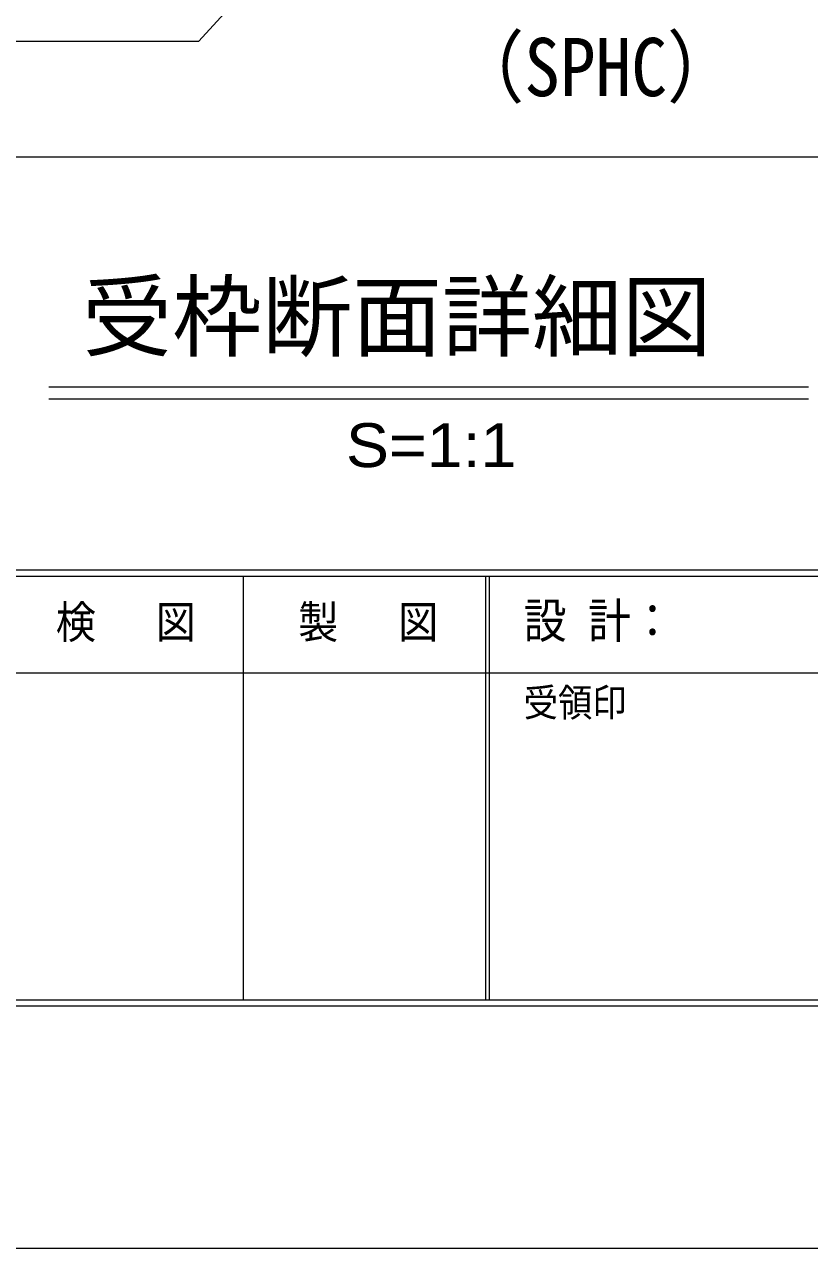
# Model space of a CAD drawing. Units: millimetres, scale not verified. Extents: x -1050 to 1050, y -742 to 742.
# Drawn here: x 171.1 to 333, y -742.5 to -489.8 of the extents above; entities that cross this region are included whole.
import ezdxf
from ezdxf.enums import TextEntityAlignment as Align

# ---------------------------------------------------------------- set-up
doc = ezdxf.new("R2010")
doc.units = ezdxf.units.MM
doc.header["$LTSCALE"] = 5
for name, color, linetype, lineweight in [('0-0_7-図\u3000枠', 4, 'Continuous', 9), ('0-1_寸法注釈', 2, 'Continuous', 9), ('0-4_DEFPOINTS', 134, 'Continuous', 9), ('0-A_アンカー', 7, 'Continuous', 9)]:
    doc.layers.add(name, color=color, linetype=linetype, lineweight=lineweight)
doc.styles.add('HG丸ｺﾞｼｯｸM-PRO', font='')
doc.styles.add('ＭＳ ゴシック', font='')
doc.styles.get('HG丸ｺﾞｼｯｸM-PRO').set_extended_font_data('HG丸ｺﾞｼｯｸM-PRO')
doc.styles.get('ＭＳ ゴシック').set_extended_font_data('MS Gothic')

# ---------------------------------------------------------------- blocks, each defined once
blk = doc.blocks.new('A$C6EB770D1')
at = {"layer": '0-A_アンカー'}
for p, q in [((130.257, 96.52), (45.237, 11.5)), ((138.388, 88.388), (130.257, 96.52)), ((138.388, 88.388), (53.368, 3.368)), ((0, 11.5), (45.237, 11.5)), ((0, 11.5), (0, 0)), ((0, 0), (45.237, 0))]:
    blk.add_line(p, q, dxfattribs=at)
blk.add_arc((45.237, 11.5), 11.5, 270, 315, dxfattribs=at)

msp = doc.modelspace()

# ---------------------------------------------------------------- linework, layer by layer
at = {"layer": '0-0_7-図\u3000枠'}
for p, q in [((998.75, -602.5), (-973.75, -602.5)), ((998.75, -603.75), (-973.75, -603.75)), ((216.25, -691.25), (216.25, -603.75)), ((266.25, -691.25), (266.25, -603.75)), ((267, -691.25), (267, -603.75)), ((640.5, -623.75), (116.25, -623.75)), ((998.75, -691.25), (-973.75, -691.25)), ((1000, -692.5), (-975, -692.5))]:
    msp.add_line(p, q, dxfattribs=at)
at = {"layer": '0-1_寸法注釈'}
for p, q in [((402.318, -517.197), (68.705, -517.197)), ((176.093, -564.604), (332.805, -564.604)), ((176.093, -567.104), (332.805, -567.104))]:
    msp.add_line(p, q, dxfattribs=at)
msp.add_lwpolyline([(117.643, -493.289), (207.011, -493.289), (269.883, -424.541)], dxfattribs=at)
at = {"layer": '0-4_DEFPOINTS'}
msp.add_lwpolyline([(-1050, -742.5), (-1050, 742.5), (1050, 742.5), (1050, -742.5)], close=True, dxfattribs=at)

# ---------------------------------------------------------------- block references
at = {"layer": '0-A_アンカー', "rotation": 270}
msp.add_blockref('A$C6EB770D1', (318.93, -378.808), dxfattribs=at)

# ---------------------------------------------------------------- texts
at = {"layer": '0-0_7-図\u3000枠', "color": 5, "style": 'ＭＳ ゴシック', "width": 0.9}
for s, height, p in [('検   図', 6.735, (177.517, -618.562)), ('製   図', 6.735, (227.517, -618.562)), ('設 計：', 7.216, (274.038, -618.654)), ('受領印', 5.773, (274.038, -634.42))]:
    msp.add_text(s, height=height, dxfattribs=at).set_placement(p, align=Align.BOTTOM_LEFT)
at = {"layer": '0-1_寸法注釈', "color": 7}
for s, height, style, width, p in [('（SPHC）', 12.02, 'ＭＳ ゴシック', 0.9, (259.404, -508.227)), ('S=1:1', 9.054, 'HG丸ｺﾞｼｯｸM-PRO', 1.1, (237.374, -583.905))]:
    msp.add_text(s, height=height, dxfattribs=dict(at, style=style, width=width)).set_placement(p, align=Align.BOTTOM_LEFT)
at = {"layer": '0-1_寸法注釈', "color": 7, "style": 'HG丸ｺﾞｼｯｸM-PRO'}
msp.add_text('受枠断面詳細図', height=13.6, dxfattribs=at).set_placement((182.984, -560.978), align=Align.BOTTOM_LEFT)

doc.saveas('drawing.dxf')
